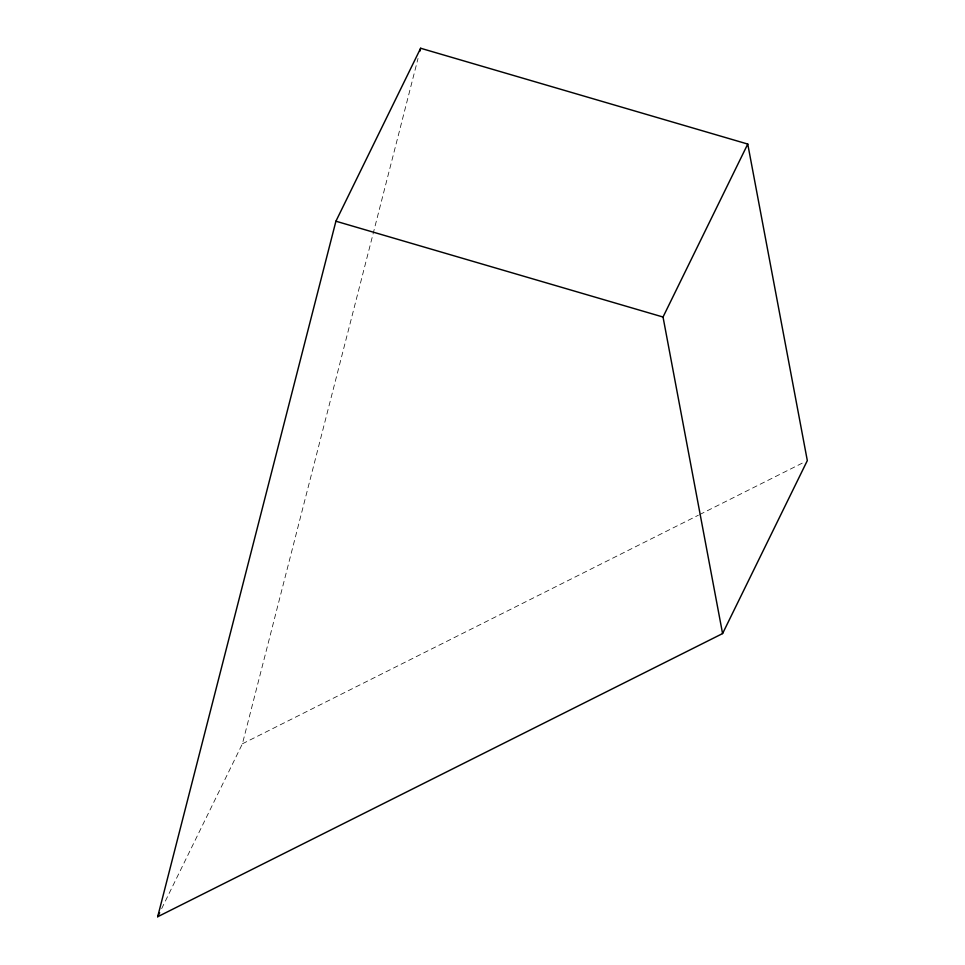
<?xml version="1.0" encoding="UTF-8"?>
<svg xmlns="http://www.w3.org/2000/svg" width="965" height="965" viewBox="0 0 965 965"><rect width="100%" height="100%" fill="white"/><g stroke="black" fill="none" stroke-linecap="round" stroke-linejoin="round"><path stroke-width="0.72" stroke-dasharray="4.83 3.62" d="M161.662 908.644L242.42 743.786L418.026 58.455M242.42 743.786L698.371 515.226M699.709 514.55L803.278 462.633"/><path stroke-width="1.45" d="M157.681 916.75L335.917 221.214L420.644 48.25L747.754 144.062L807.319 460.607L722.58 633.571L157.681 916.75L159.671 912.697M419.896 51.169L420.644 48.25M722.58 633.571L663.027 317.027L747.754 144.062M335.917 221.214L663.027 317.027"/></g></svg>
